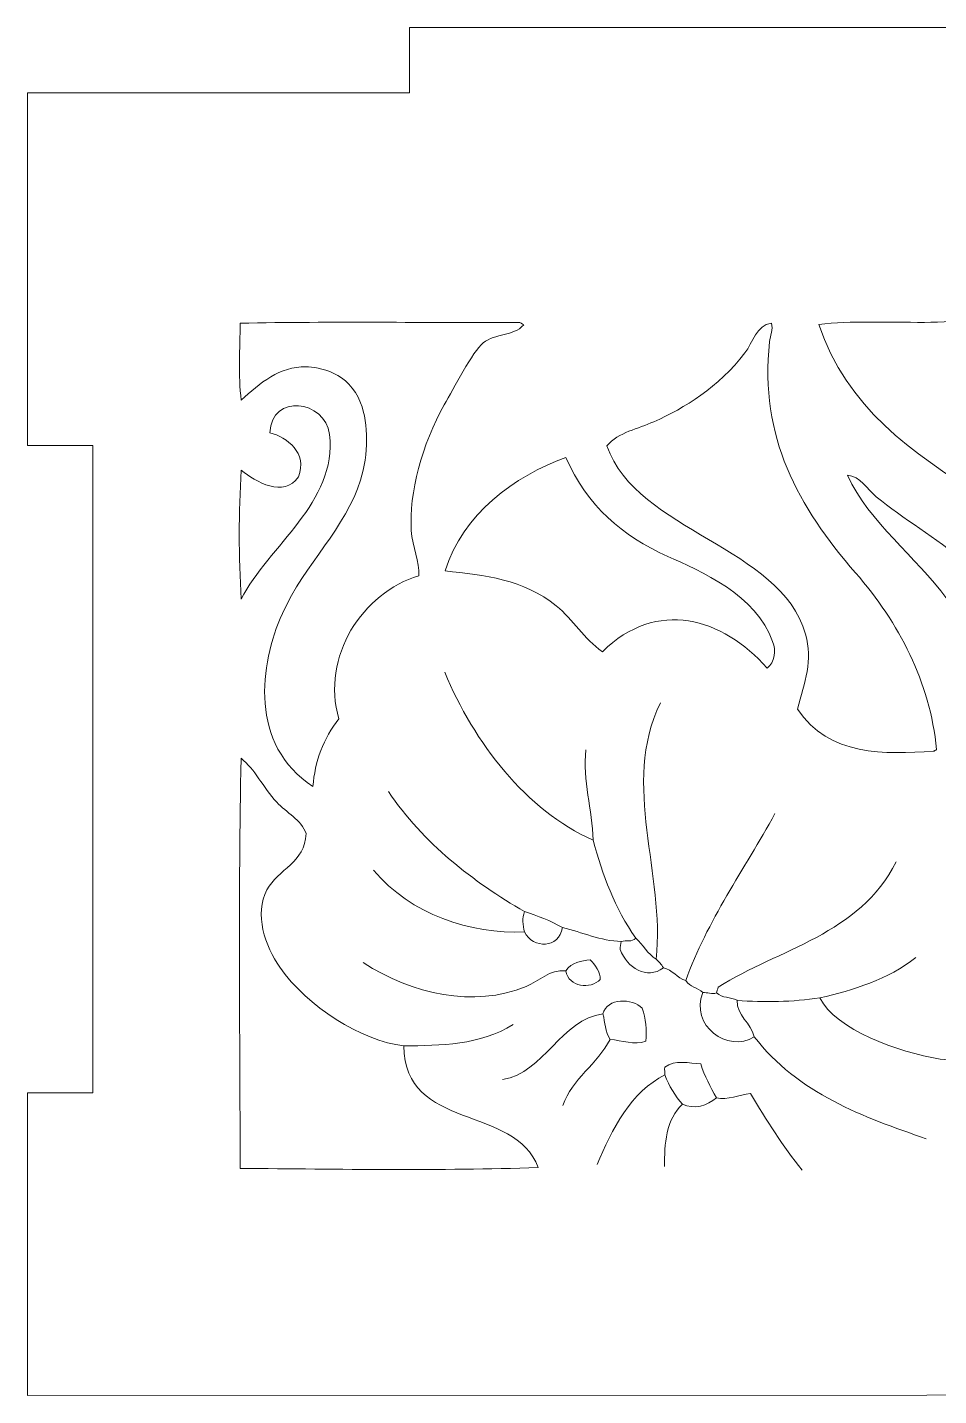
# Model space of a CAD drawing. Header units: centimetres. Extents: x -52.9 to 15.2, y -14.8 to 15.
# Drawn here: x -8.24 to -4.07, y -14.83 to -8.56 of the extents above; entities that cross this region are included whole.
import ezdxf

# ---------------------------------------------------------------- set-up
doc = ezdxf.new("R2010")
doc.units = ezdxf.units.CM
doc.header["$MEASUREMENT"] = 0
doc.layers.add('Camada 1', color=7, linetype='Continuous')

msp = doc.modelspace()

# ---------------------------------------------------------------- linework, layer by layer
at = {"layer": 'Camada 1', "lineweight": 9}
msp.add_open_spline([(8.23129, -14.8218), (8.23129, -14.8218), (8.23128, -13.44095), (8.23128, -13.44095), (8.23128, -13.44095), (8.23128, -13.44095), (7.93129, -13.44095), (7.93129, -13.44095), (7.93129, -13.44095), (7.93129, -13.44095), (7.93129, -10.47756), (7.93129, -10.47756), (7.93129, -10.47756), (7.93129, -10.47756), (8.23127, -10.47756), (8.23127, -10.47756), (8.23127, -10.47756), (8.23127, -10.47756), (8.23126, -8.86245), (8.23126, -8.86245), (8.23126, -8.86245), (8.23126, -8.86245), (6.47338, -8.86244), (6.47338, -8.86244), (6.47338, -8.86244), (6.47338, -8.86244), (6.47338, -8.56237), (6.47338, -8.56237), (6.47338, -8.56237), (6.47338, -8.56237), (3.50999, -8.56237), (3.50999, -8.56237), (3.50999, -8.56237), (3.50999, -8.56237), (3.50999, -8.86242), (3.50999, -8.86242), (3.50999, -8.86242), (3.50999, -8.86242), (1.47338, -8.86241), (1.47338, -8.86241), (1.47338, -8.86241), (1.47338, -8.86241), (1.47338, -8.56237), (1.47338, -8.56237), (1.47338, -8.56237), (1.47338, -8.56237), (-1.49001, -8.56237), (-1.49001, -8.56237), (-1.49001, -8.56237), (-1.49001, -8.56237), (-1.49001, -8.86239), (-1.49001, -8.86239), (-1.49001, -8.86239), (-1.49001, -8.86239), (-3.52662, -8.86238), (-3.52662, -8.86238), (-3.52662, -8.86238), (-3.52662, -8.86238), (-3.52662, -8.56237), (-3.52662, -8.56237), (-3.52662, -8.56237), (-3.52662, -8.56237), (-6.49001, -8.56237), (-6.49001, -8.56237), (-6.49001, -8.56237), (-6.49001, -8.56237), (-6.49001, -8.86237), (-6.49001, -8.86237), (-6.49001, -8.86237), (-6.49001, -8.86237), (-8.23961, -8.86236), (-8.23961, -8.86236), (-8.23961, -8.86236), (-8.23961, -8.86236), (-8.2396, -10.47756), (-8.2396, -10.47756), (-8.2396, -10.47756), (-8.2396, -10.47756), (-7.93961, -10.47756), (-7.93961, -10.47756), (-7.93961, -10.47756), (-7.93961, -10.47756), (-7.93961, -13.44095), (-7.93961, -13.44095), (-7.93961, -13.44095), (-7.93961, -13.44095), (-8.23959, -13.44095), (-8.23959, -13.44095), (-8.23959, -13.44095), (-8.23959, -13.44095), (-8.23958, -14.82803), (-8.23958, -14.82803), (-8.23958, -14.82803), (-8.23958, -14.82803), (8.23129, -14.8218), (8.23129, -14.8218)], degree=3, knots=[0, 0, 0, 0, 0.04, 0.04, 0.04, 0.04, 0.08, 0.08, 0.08, 0.08, 0.12, 0.12, 0.12, 0.12, 0.16, 0.16, 0.16, 0.16, 0.2, 0.2, 0.2, 0.2, 0.24, 0.24, 0.24, 0.24, 0.28, 0.28, 0.28, 0.28, 0.32, 0.32, 0.32, 0.32, 0.36, 0.36, 0.36, 0.36, 0.4, 0.4, 0.4, 0.4, 0.44, 0.44, 0.44, 0.44, 0.48, 0.48, 0.48, 0.48, 0.52, 0.52, 0.52, 0.52, 0.56, 0.56, 0.56, 0.56, 0.6, 0.6, 0.6, 0.6, 0.64, 0.64, 0.64, 0.64, 0.68, 0.68, 0.68, 0.68, 0.72, 0.72, 0.72, 0.72, 0.76, 0.76, 0.76, 0.76, 0.8, 0.8, 0.8, 0.8, 0.84, 0.84, 0.84, 0.84, 0.88, 0.88, 0.88, 0.88, 0.92, 0.92, 0.92, 0.92, 1, 1, 1, 1], dxfattribs=at)
at = {"layer": 'Camada 1', "color": 250, "lineweight": 9}
for points, knots in [([(-1.84374, -11.7633), (-1.93723, -11.68735), (-1.99623, -11.56832), (-2.06476, -11.47628), (-2.06476, -11.47628), (-2.41444, -11.61358), (-3.18207, -11.27361), (-3.37239, -10.84036), (-3.37239, -10.84036), (-3.44898, -10.66598), (-3.46337, -10.42602), (-3.38784, -10.19675), (-3.38784, -10.19675), (-3.37679, -10.16172), (-3.34219, -10.1408), (-3.33459, -10.10496), (-3.33459, -10.10496), (-3.41233, -10.015), (-3.5277, -9.93633), (-3.63532, -9.91407), (-3.63532, -9.91407), (-3.77194, -9.88581), (-3.98024, -9.91333), (-4.13155, -9.91333), (-4.13155, -9.91333), (-4.30238, -9.91333), (-4.46801, -9.90606), (-4.61511, -9.92229), (-4.61511, -9.92229), (-4.36815, -10.68479), (-3.39146, -10.74254), (-3.11137, -11.47409), (-3.11137, -11.47409), (-3.2488, -11.48284), (-3.39155, -11.499), (-3.51817, -11.56387), (-3.51817, -11.56387), (-3.64947, -11.36766), (-3.77069, -11.16583), (-3.95009, -11.00983), (-3.95009, -11.00983), (-4.07748, -10.89903), (-4.2293, -10.8139), (-4.3524, -10.7117), (-4.3524, -10.7117), (-4.39251, -10.67844), (-4.42662, -10.61677), (-4.48415, -10.61282), (-4.48415, -10.61282), (-4.38248, -10.83581), (-4.17385, -10.98059), (-4.02882, -11.1791), (-4.02882, -11.1791), (-3.90592, -11.3473), (-3.80994, -11.52351), (-3.73361, -11.72301), (-3.73361, -11.72301), (-3.78187, -11.81205), (-3.8621, -11.88381), (-3.90316, -11.9787), (-3.90316, -11.9787), (-3.82841, -12.14306), (-3.79944, -12.33349), (-3.86779, -12.50473), (-3.86779, -12.50473), (-3.63793, -12.5313), (-3.64472, -12.82967), (-3.51462, -13.05228), (-3.51462, -13.05228), (-3.44077, -13.17861), (-3.3171, -13.30148), (-3.31904, -13.4313), (-3.31904, -13.4313), (-3.32178, -13.61468), (-3.52324, -13.68117), (-3.65922, -13.77981), (-3.65922, -13.77981), (-3.10752, -13.80281), (-2.53895, -13.78997), (-1.9833, -13.78627), (-1.9833, -13.78627), (-2.02371, -13.71384), (-2.07771, -13.69229), (-2.133, -13.66544), (-2.133, -13.66544), (-2.36128, -13.55453), (-2.6015, -13.52486), (-2.82217, -13.40357), (-2.82217, -13.40357), (-3.0098, -13.30046), (-3.20185, -13.11137), (-3.27871, -12.88009), (-3.27871, -12.88009), (-3.34199, -12.68962), (-3.30054, -12.41354), (-3.23722, -12.21496), (-3.23722, -12.21496), (-3.13162, -11.88356), (-2.8697, -11.59358), (-2.53347, -11.64099), (-2.53347, -11.64099), (-2.33989, -11.6683), (-2.20962, -11.86938), (-2.30343, -12.02605), (-2.30343, -12.02605), (-2.34751, -12.09967), (-2.47446, -12.13438), (-2.52557, -12.03702), (-2.52557, -12.03702), (-2.50681, -11.99299), (-2.43797, -11.99511), (-2.43495, -11.93736), (-2.43495, -11.93736), (-2.4766, -11.84084), (-2.56791, -11.83424), (-2.63399, -11.84571), (-2.63399, -11.84571), (-2.88077, -11.88861), (-3.15196, -12.25916), (-3.14105, -12.52163), (-3.14105, -12.52163), (-3.04082, -12.65734), (-2.91503, -12.62347), (-2.74837, -12.61473), (-2.74837, -12.61473), (-2.5714, -12.60545), (-2.36352, -12.58866), (-2.24867, -12.53923), (-2.24867, -12.53923), (-1.98857, -12.42719), (-1.78559, -12.01673), (-1.84373, -11.7633)], [0, 0, 0, 0, 0.0294118, 0.0294118, 0.0294118, 0.0294118, 0.0588235, 0.0588235, 0.0588235, 0.0588235, 0.0882353, 0.0882353, 0.0882353, 0.0882353, 0.1176471, 0.1176471, 0.1176471, 0.1176471, 0.1470588, 0.1470588, 0.1470588, 0.1470588, 0.1764706, 0.1764706, 0.1764706, 0.1764706, 0.2058824, 0.2058824, 0.2058824, 0.2058824, 0.2352941, 0.2352941, 0.2352941, 0.2352941, 0.2647059, 0.2647059, 0.2647059, 0.2647059, 0.2941176, 0.2941176, 0.2941176, 0.2941176, 0.3235294, 0.3235294, 0.3235294, 0.3235294, 0.3529412, 0.3529412, 0.3529412, 0.3529412, 0.3823529, 0.3823529, 0.3823529, 0.3823529, 0.4117647, 0.4117647, 0.4117647, 0.4117647, 0.4411765, 0.4411765, 0.4411765, 0.4411765, 0.4705882, 0.4705882, 0.4705882, 0.4705882, 0.5, 0.5, 0.5, 0.5, 0.5294118, 0.5294118, 0.5294118, 0.5294118, 0.5588235, 0.5588235, 0.5588235, 0.5588235, 0.5882353, 0.5882353, 0.5882353, 0.5882353, 0.6176471, 0.6176471, 0.6176471, 0.6176471, 0.6470588, 0.6470588, 0.6470588, 0.6470588, 0.6764706, 0.6764706, 0.6764706, 0.6764706, 0.7058824, 0.7058824, 0.7058824, 0.7058824, 0.7352941, 0.7352941, 0.7352941, 0.7352941, 0.7647059, 0.7647059, 0.7647059, 0.7647059, 0.7941176, 0.7941176, 0.7941176, 0.7941176, 0.8235294, 0.8235294, 0.8235294, 0.8235294, 0.8529412, 0.8529412, 0.8529412, 0.8529412, 0.8823529, 0.8823529, 0.8823529, 0.8823529, 0.9117647, 0.9117647, 0.9117647, 0.9117647, 0.9411765, 0.9411765, 0.9411765, 0.9411765, 1, 1, 1, 1]), ([(-5.99334, -9.91333), (-5.98211, -9.91379), (-5.97221, -9.91901), (-5.96688, -9.92511), (-5.96688, -9.92511), (-6.0155, -9.97877), (-6.09485, -9.96184), (-6.15271, -10.00773), (-6.15271, -10.00773), (-6.19971, -10.04513), (-6.28938, -10.2182), (-6.33034, -10.29017), (-6.33034, -10.29017), (-6.43335, -10.47118), (-6.49212, -10.69579), (-6.48157, -10.8659), (-6.48157, -10.8659), (-6.47672, -10.94372), (-6.44236, -11.00931), (-6.44745, -11.07337), (-6.44745, -11.07337), (-6.70339, -11.15003), (-6.8971, -11.44499), (-6.81301, -11.72887), (-6.81301, -11.72887), (-6.88398, -11.81671), (-6.92382, -11.92579), (-6.9317, -12.03822), (-6.9317, -12.03822), (-7.22518, -11.84846), (-7.17633, -11.47871), (-7.07204, -11.24662), (-7.07204, -11.24662), (-6.97046, -11.0207), (-6.77909, -10.85158), (-6.71368, -10.63511), (-6.71368, -10.63511), (-6.67782, -10.51637), (-6.67575, -10.38062), (-6.71358, -10.28163), (-6.71358, -10.28163), (-6.76753, -10.14052), (-6.90449, -10.11791), (-6.96451, -10.11667), (-6.96451, -10.11667), (-7.08203, -10.11431), (-7.17637, -10.19142), (-7.26022, -10.26935), (-7.26022, -10.26935), (-7.27498, -10.15572), (-7.26633, -10.0332), (-7.26472, -9.91707), (-7.26472, -9.91707), (-6.84201, -9.90836), (-6.41695, -9.91584), (-5.99334, -9.91333)], [0, 0, 0, 0, 0.0666667, 0.0666667, 0.0666667, 0.0666667, 0.1333333, 0.1333333, 0.1333333, 0.1333333, 0.2, 0.2, 0.2, 0.2, 0.2666667, 0.2666667, 0.2666667, 0.2666667, 0.3333333, 0.3333333, 0.3333333, 0.3333333, 0.4, 0.4, 0.4, 0.4, 0.4666667, 0.4666667, 0.4666667, 0.4666667, 0.5333333, 0.5333333, 0.5333333, 0.5333333, 0.6, 0.6, 0.6, 0.6, 0.6666667, 0.6666667, 0.6666667, 0.6666667, 0.7333333, 0.7333333, 0.7333333, 0.7333333, 0.8, 0.8, 0.8, 0.8, 0.8666667, 0.8666667, 0.8666667, 0.8666667, 1, 1, 1, 1]), ([(-4.09207, -11.8776), (-4.08661, -11.87629), (-4.08138, -11.8728), (-4.07615, -11.86917), (-4.07615, -11.86917), (-4.10742, -11.5571), (-4.24709, -11.29132), (-4.44703, -11.06053), (-4.44703, -11.06053), (-4.7102, -10.75679), (-4.88895, -10.43964), (-4.84066, -10.0022), (-4.84066, -10.0022), (-4.83765, -9.97394), (-4.8243, -9.94561), (-4.83241, -9.91707), (-4.83241, -9.91707), (-4.90165, -9.92483), (-4.91837, -10.00738), (-4.95357, -10.05303), (-4.95357, -10.05303), (-5.07523, -10.21076), (-5.23019, -10.30569), (-5.3708, -10.3681), (-5.3708, -10.3681), (-5.44353, -10.40038), (-5.53118, -10.41618), (-5.58653, -10.47841), (-5.58653, -10.47841), (-5.44379, -10.87606), (-4.7913, -10.93695), (-4.67664, -11.34078), (-4.67664, -11.34078), (-4.64223, -11.46199), (-4.68028, -11.55974), (-4.71292, -11.6842), (-4.71292, -11.6842), (-4.56984, -11.90236), (-4.31052, -11.89033), (-4.09207, -11.8776)], [0, 0, 0, 0, 0.0909091, 0.0909091, 0.0909091, 0.0909091, 0.1818182, 0.1818182, 0.1818182, 0.1818182, 0.2727273, 0.2727273, 0.2727273, 0.2727273, 0.3636364, 0.3636364, 0.3636364, 0.3636364, 0.4545455, 0.4545455, 0.4545455, 0.4545455, 0.5454545, 0.5454545, 0.5454545, 0.5454545, 0.6363636, 0.6363636, 0.6363636, 0.6363636, 0.7272727, 0.7272727, 0.7272727, 0.7272727, 0.8181818, 0.8181818, 0.8181818, 0.8181818, 1, 1, 1, 1]), ([(-6.85552, -10.42676), (-6.87876, -10.26752), (-7.12, -10.23743), (-7.12959, -10.4184), (-7.12959, -10.4184), (-7.04932, -10.43943), (-6.95659, -10.51136), (-6.99758, -10.62044), (-6.99758, -10.62044), (-7.06704, -10.71901), (-7.19238, -10.64422), (-7.26022, -10.5902), (-7.26022, -10.5902), (-7.27215, -10.78272), (-7.27215, -10.98719), (-7.26022, -11.18026), (-7.26022, -11.18026), (-7.13436, -10.93438), (-6.8213, -10.73876), (-6.85551, -10.42676)], [0, 0, 0, 0, 0.1666667, 0.1666667, 0.1666667, 0.1666667, 0.3333333, 0.3333333, 0.3333333, 0.3333333, 0.5, 0.5, 0.5, 0.5, 0.6666667, 0.6666667, 0.6666667, 0.6666667, 1, 1, 1, 1]), ([(-4.82802, -11.37503), (-4.89733, -11.1628), (-5.16115, -11.05065), (-5.3075, -10.985), (-5.3075, -10.985), (-5.51629, -10.89137), (-5.67417, -10.75541), (-5.774, -10.53232), (-5.774, -10.53232), (-6.00916, -10.61695), (-6.24602, -10.79055), (-6.32695, -11.05129), (-6.32695, -11.05129), (-6.14413, -11.07147), (-5.96777, -11.08928), (-5.81804, -11.21109), (-5.81804, -11.21109), (-5.73906, -11.27541), (-5.69113, -11.36173), (-5.60669, -11.42156), (-5.60669, -11.42156), (-5.35647, -11.17599), (-5.05771, -11.26599), (-4.852, -11.49617), (-4.852, -11.49617), (-4.81697, -11.46961), (-4.80842, -11.4157), (-4.82801, -11.37503)], [0, 0, 0, 0, 0.125, 0.125, 0.125, 0.125, 0.25, 0.25, 0.25, 0.25, 0.375, 0.375, 0.375, 0.375, 0.5, 0.5, 0.5, 0.5, 0.625, 0.625, 0.625, 0.625, 0.75, 0.75, 0.75, 0.75, 1, 1, 1, 1]), ([(-6.5157, -13.22683), (-6.71204, -13.20288), (-6.95758, -13.04628), (-7.08367, -12.86626), (-7.08367, -12.86626), (-7.15083, -12.77037), (-7.20223, -12.62147), (-7.14287, -12.51203), (-7.14287, -12.51203), (-7.09183, -12.41791), (-6.96668, -12.38662), (-6.96359, -12.25436), (-6.96359, -12.25436), (-6.98604, -12.19065), (-7.05365, -12.15784), (-7.0978, -12.1104), (-7.0978, -12.1104), (-7.16105, -12.04238), (-7.1973, -11.9587), (-7.26121, -11.90959), (-7.26121, -11.90959), (-7.27383, -12.53288), (-7.26686, -13.16252), (-7.26472, -13.78732), (-7.26472, -13.78732), (-6.81219, -13.79103), (-6.3493, -13.79868), (-5.90098, -13.78351), (-5.90098, -13.78351), (-6.00593, -13.4947), (-6.51273, -13.61707), (-6.5157, -13.22683)], [0, 0, 0, 0, 0.1111111, 0.1111111, 0.1111111, 0.1111111, 0.2222222, 0.2222222, 0.2222222, 0.2222222, 0.3333333, 0.3333333, 0.3333333, 0.3333333, 0.4444444, 0.4444444, 0.4444444, 0.4444444, 0.5555556, 0.5555556, 0.5555556, 0.5555556, 0.6666667, 0.6666667, 0.6666667, 0.6666667, 0.7777778, 0.7777778, 0.7777778, 0.7777778, 1, 1, 1, 1])]:
    msp.add_open_spline(points, degree=3, knots=knots, dxfattribs=at)
at = {"layer": 'Camada 1', "color": 240, "lineweight": 9}
for points in [[(-5.64935, -12.284), (-5.95713, -12.14797), (-6.19376, -11.83826), (-6.3286, -11.51565)], [(-5.36091, -12.82869), (-5.31657, -12.44328), (-5.52392, -12.03063), (-5.34115, -11.65605)], [(-5.64935, -12.284), (-5.65044, -12.14515), (-5.69998, -12.01021), (-5.68173, -11.87128)], [(-5.96291, -12.6118), (-6.19695, -12.47517), (-6.4278, -12.29913), (-6.58659, -12.06132)], [(-5.22522, -12.92708), (-5.12724, -12.65494), (-4.95699, -12.41781), (-4.8163, -12.16292)], [(-5.4535, -12.73333), (-5.54939, -12.59663), (-5.60656, -12.4431), (-5.64935, -12.284)], [(-5.96346, -12.70433), (-6.21026, -12.71551), (-6.48381, -12.62573), (-6.65441, -12.422)], [(-5.96291, -12.6118), (-5.97559, -12.64037), (-5.96942, -12.67438), (-5.96346, -12.70433)], [(-5.78955, -12.68475), (-5.84379, -12.65325), (-5.90351, -12.63088), (-5.9629, -12.6118)], [(-5.78955, -12.68475), (-5.80444, -12.78113), (-5.92356, -12.78335), (-5.96346, -12.70433)], [(-5.52001, -12.74825), (-5.61392, -12.74681), (-5.69971, -12.705), (-5.78955, -12.68475)], [(-5.52001, -12.74825), (-5.49818, -12.74102), (-5.47142, -12.75323), (-5.4535, -12.73333)], [(-5.36091, -12.82869), (-5.39951, -12.80692), (-5.42015, -12.76222), (-5.4535, -12.73333)], [(-5.32725, -12.8688), (-5.33564, -12.85282), (-5.34898, -12.84128), (-5.36091, -12.82869)], [(-4.61106, -13.0067), (-4.45681, -12.97019), (-4.29948, -12.92327), (-4.17099, -12.82163)], [(-5.22522, -12.92708), (-5.26319, -12.91596), (-5.28741, -12.87762), (-5.32725, -12.8688)], [(-5.14657, -12.98253), (-5.1695, -12.95936), (-5.20678, -12.95696), (-5.22522, -12.92708)], [(-4.91121, -13.18429), (-5.03261, -13.2631), (-5.20717, -13.13155), (-5.14656, -12.98253)], [(-5.0844, -12.98373), (-5.10501, -12.99227), (-5.12565, -12.98034), (-5.14656, -12.98253)], [(-4.99014, -13.01781), (-5.01959, -13.00169), (-5.05706, -13.00867), (-5.0844, -12.98373)], [(-4.99014, -13.01781), (-4.99257, -13.08759), (-4.92481, -13.12177), (-4.91121, -13.18429)], [(-4.61106, -13.0067), (-4.73561, -13.02529), (-4.86578, -13.02815), (-4.99013, -13.01781)], [(-5.60389, -13.08025), (-5.79589, -13.10276), (-5.87182, -13.35154), (-6.06431, -13.38043)], [(-5.60389, -13.08025), (-5.59426, -13.11913), (-5.59363, -13.16174), (-5.57145, -13.19674)], [(-6.5157, -13.22683), (-6.34733, -13.22373), (-6.16635, -13.22426), (-6.01589, -13.12887)], [(-5.57146, -13.19674), (-5.629, -13.30847), (-5.74409, -13.37733), (-5.78823, -13.49896)], [(-4.91121, -13.18429), (-4.71431, -13.44203), (-4.4074, -13.55541), (-4.12362, -13.65136)], [(-5.31993, -13.35965), (-5.47379, -13.43349), (-5.56534, -13.61079), (-5.63045, -13.7699)], [(-5.23916, -13.49392), (-5.274, -13.45557), (-5.30188, -13.41031), (-5.31992, -13.35965)], [(-5.0848, -13.46369), (-5.12477, -13.50112), (-5.18867, -13.51823), (-5.23916, -13.49392)], [(-5.23916, -13.49392), (-5.31614, -13.5613), (-5.32172, -13.67849), (-5.32278, -13.77836)]]:
    msp.add_open_spline(points, degree=3, dxfattribs=at)
for points, knots in [([(-5.0844, -12.98373), (-5.08207, -12.97735), (-5.07976, -12.96736), (-5.07605, -12.95703), (-5.07605, -12.95703), (-4.79751, -12.78223), (-4.42823, -12.7164), (-4.26168, -12.38348)], [0, 0, 0, 0, 0.3333333, 0.3333333, 0.3333333, 0.3333333, 1, 1, 1, 1]), ([(-5.32725, -12.8688), (-5.40355, -12.92605), (-5.49279, -12.86844), (-5.52526, -12.78561), (-5.52526, -12.78561), (-5.52599, -12.77358), (-5.52136, -12.75898), (-5.52001, -12.74825)], [0, 0, 0, 0, 0.3333333, 0.3333333, 0.3333333, 0.3333333, 1, 1, 1, 1]), ([(-5.77375, -12.88231), (-5.76095, -12.95999), (-5.66013, -12.96768), (-5.61609, -12.92235), (-5.61609, -12.92235), (-5.61609, -12.88873), (-5.64084, -12.8549), (-5.66227, -12.83218), (-5.66227, -12.83218), (-5.70129, -12.83751), (-5.74891, -12.84294), (-5.77374, -12.88231)], [0, 0, 0, 0, 0.25, 0.25, 0.25, 0.25, 0.5, 0.5, 0.5, 0.5, 1, 1, 1, 1]), ([(-5.77375, -12.88231), (-5.8503, -12.87585), (-5.89424, -12.92926), (-5.95587, -12.95449), (-5.95587, -12.95449), (-6.19695, -13.05309), (-6.47513, -12.99029), (-6.70178, -12.84534)], [0, 0, 0, 0, 0.3333333, 0.3333333, 0.3333333, 0.3333333, 1, 1, 1, 1]), ([(-5.60389, -13.08025), (-5.58483, -13.00469), (-5.46929, -13.00857), (-5.42386, -13.0533), (-5.42386, -13.0533), (-5.4093, -13.10174), (-5.40163, -13.15384), (-5.40716, -13.20521), (-5.40716, -13.20521), (-5.46124, -13.22369), (-5.51718, -13.20192), (-5.57145, -13.19674)], [0, 0, 0, 0, 0.25, 0.25, 0.25, 0.25, 0.5, 0.5, 0.5, 0.5, 1, 1, 1, 1]), ([(-3.72917, -13.27883), (-3.82237, -13.29033), (-3.96003, -13.30289), (-4.06018, -13.28656), (-4.06018, -13.28656), (-4.25379, -13.25502), (-4.53703, -13.15179), (-4.61106, -13.0067)], [0, 0, 0, 0, 0.3333333, 0.3333333, 0.3333333, 0.3333333, 1, 1, 1, 1]), ([(-5.0848, -13.46369), (-5.11267, -13.41539), (-5.13778, -13.36286), (-5.15648, -13.30928), (-5.15648, -13.30928), (-5.20807, -13.3061), (-5.27508, -13.28821), (-5.31992, -13.32356), (-5.31992, -13.32356), (-5.32374, -13.33506), (-5.31992, -13.35196), (-5.31992, -13.35965)], [0, 0, 0, 0, 0.25, 0.25, 0.25, 0.25, 0.5, 0.5, 0.5, 0.5, 1, 1, 1, 1]), ([(-5.0848, -13.46369), (-5.03263, -13.47603), (-4.98059, -13.45088), (-4.92885, -13.44439), (-4.92885, -13.44439), (-4.85543, -13.5656), (-4.78044, -13.68594), (-4.69166, -13.79533)], [0, 0, 0, 0, 0.3333333, 0.3333333, 0.3333333, 0.3333333, 1, 1, 1, 1])]:
    msp.add_open_spline(points, degree=3, knots=knots, dxfattribs=at)

doc.saveas('drawing.dxf')
